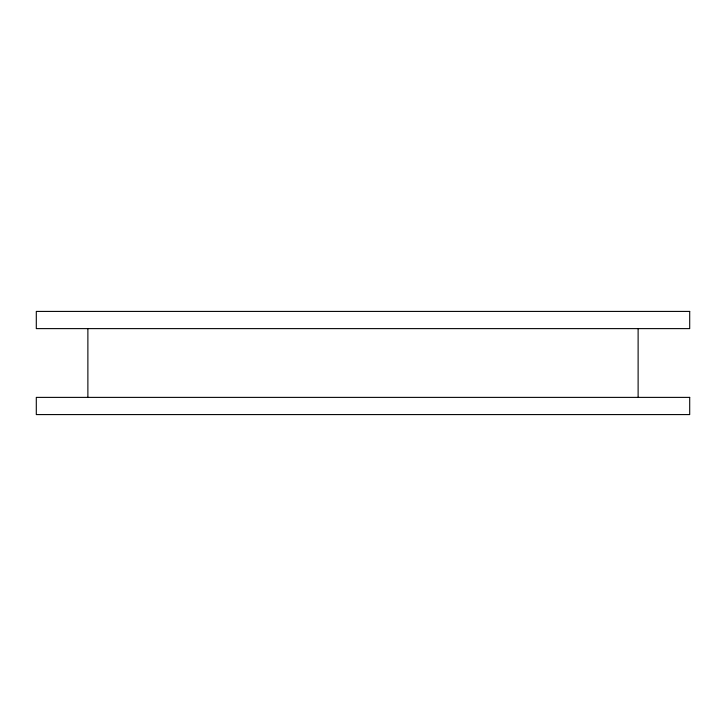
<?xml version="1.0" encoding="UTF-8"?>
<svg xmlns="http://www.w3.org/2000/svg" width="726" height="726" viewBox="0 0 726 726"><rect width="100%" height="100%" fill="white"/><g stroke="black" fill="none" stroke-linecap="round" stroke-linejoin="round"><path stroke-width="1.09" d="M638.118 328.615L638.118 397.385M87.882 328.615L87.882 397.385M689.7 311.418L36.3 311.418L36.3 328.615L689.7 328.615L689.7 311.418M689.7 397.385L36.3 397.385L36.3 414.582L689.7 414.582L689.7 397.385"/></g></svg>
